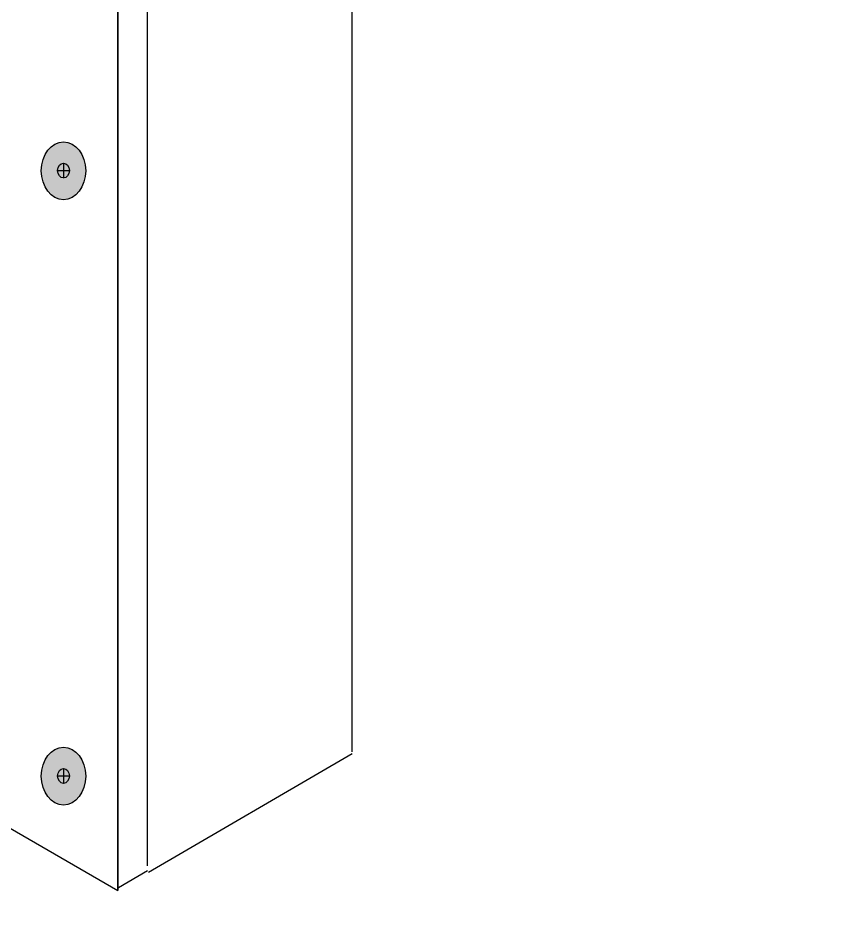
# Model space of a CAD drawing. Extents: x -1392 to 5791, y -3809 to 1722.
# Drawn here: x 3904.5 to 4040.7, y -3060.4 to -2911.8 of the extents above; entities that cross this region are included whole.
import ezdxf

# ---------------------------------------------------------------- set-up
doc = ezdxf.new("R2010")
doc.units = 0
doc.header["$MEASUREMENT"] = 0
for name, color, linetype, lineweight in [('G-ANNO-TTLB', 7, 'Continuous', 0), ('TYVEK', 7, 'Continuous', 0), ('WALL SCRATCH', 7, 'Continuous', 0)]:
    doc.layers.add(name, color=color, linetype=linetype, lineweight=lineweight)

# ---------------------------------------------------------------- blocks, each defined once
blk = doc.blocks.new('Block_600')
at = {"layer": 'TYVEK', "true_color": 0x003b71, "transparency": 33554687}
h = blk.add_hatch(color=156, dxfattribs=at)
h.dxf.hatch_style = 2
edge = h.paths.add_edge_path()
edge.add_ellipse((3912, -3036.98), major_axis=(0, 4.78), ratio=0.766948, start_angle=0, end_angle=360)
at = {"layer": 'TYVEK', "color": 18, "lineweight": 25, "true_color": 0x000000}
for p, q in [((3912, -3035.72), (3912, -3038.19)), ((3911.03, -3036.95), (3912.98, -3036.95))]:
    blk.add_line(p, q, dxfattribs=at)
for centre, major_axis, ratio in [((3912, -3036.98), (0, 4.78), 0.766948), ((3912, -3036.95), (0, 1.23), 0.788846)]:
    blk.add_ellipse(centre, major_axis=major_axis, ratio=ratio, dxfattribs=at)
blk = doc.blocks.new('Block_603')
at = {"layer": 'TYVEK', "true_color": 0x003b71, "transparency": 33554687}
h = blk.add_hatch(color=156, dxfattribs=at)
h.dxf.hatch_style = 2
edge = h.paths.add_edge_path()
edge.add_ellipse((3912, -2937.02), major_axis=(0, 4.78), ratio=0.766948, start_angle=0, end_angle=360)
at = {"layer": 'TYVEK', "color": 18, "lineweight": 25, "true_color": 0x000000}
for p, q in [((3912, -2935.76), (3912, -2938.23)), ((3911.03, -2936.99), (3912.98, -2936.99))]:
    blk.add_line(p, q, dxfattribs=at)
blk.add_lwpolyline([(3911.49, -2942.13)], dxfattribs=at)
for centre, major_axis, ratio in [((3912, -2937.02), (0, 4.78), 0.766948), ((3912, -2936.99), (0, 1.23), 0.788846)]:
    blk.add_ellipse(centre, major_axis=major_axis, ratio=ratio, dxfattribs=at)

msp = doc.modelspace()

# ---------------------------------------------------------------- hatches: boundary and pattern name
at = {"layer": 'G-ANNO-TTLB', "true_color": 0xff00ff, "transparency": 33554687}
h = msp.add_hatch(color=6, dxfattribs=at)
edge = h.paths.add_edge_path()
edge.add_spline(control_points=[(5472, -3692.6), (5472, -3692.6), (2542.48, -3692.6), (2542.48, -3692.6), (2542.48, -3692.6), (2542.48, -1235.6), (2542.48, -1235.6), (2542.48, -1235.6), (5472, -1235.6), (5472, -1235.6), (5472, -1235.6), (5472, -3692.6), (5472, -3692.6)], knot_values=[0, 0, 0, 0, 1, 1, 1, 2, 2, 2, 3, 3, 3, 4, 4, 4, 4], degree=3, periodic=0)
edge = h.paths.add_edge_path()
edge.add_spline(control_points=[(2551.48, -1244.6), (2551.48, -1244.6), (2551.48, -3683.6), (2551.48, -3683.6), (2551.48, -3683.6), (5463, -3683.6), (5463, -3683.6), (5463, -3683.6), (5463, -1244.6), (5463, -1244.6), (5463, -1244.6), (2551.48, -1244.6), (2551.48, -1244.6)], knot_values=[0, 0, 0, 0, 1, 1, 1, 2, 2, 2, 3, 3, 3, 4, 4, 4, 4], degree=3, periodic=0)
edge.add_line((2551.48, -1244.6), (2551.48, -1244.6))

# ---------------------------------------------------------------- linework, layer by layer
at = {"layer": 'G-ANNO-TTLB'}
for points in [[(5472, -3692.6), (5472, -3692.6), (2542.48, -3692.6), (2542.48, -3692.6), (2542.48, -3692.6), (2542.48, -1235.6), (2542.48, -1235.6), (2542.48, -1235.6), (5472, -1235.6), (5472, -1235.6), (5472, -1235.6), (5472, -3692.6), (5472, -3692.6)], [(2551.48, -1244.6), (2551.48, -1244.6), (2551.48, -3683.6), (2551.48, -3683.6), (2551.48, -3683.6), (5463, -3683.6), (5463, -3683.6), (5463, -3683.6), (5463, -1244.6), (5463, -1244.6), (5463, -1244.6), (2551.48, -1244.6), (2551.48, -1244.6)]]:
    msp.add_open_spline(points, degree=3, knots=[0, 0, 0, 0, 1, 1, 1, 2, 2, 2, 3, 3, 3, 4, 4, 4, 4], dxfattribs=at)
at = {"layer": 'TYVEK', "color": 18, "lineweight": 25, "true_color": 0x000000}
for p in [(3920.99, -2631.52), (3652.19, -2900.28)]:
    msp.add_line(p, (3920.99, -3055.89), dxfattribs=at)
at = {"layer": 'TYVEK', "color": 2, "lineweight": 25, "true_color": 0xffff00}
msp.add_line((3920.99, -3055.89), (3920.99, -2689.29), dxfattribs=at)
at = {"layer": 'WALL SCRATCH', "color": 33, "lineweight": 25, "true_color": 0xcc9966}
for p, q in [((3959.66, -3032.98), (3959.66, -2608.62)), ((3959.65, -3033.31), (3926.03, -3052.88))]:
    msp.add_line(p, q, dxfattribs=at)
at = {"layer": 'WALL SCRATCH', "color": 2, "lineweight": 25, "true_color": 0xffff00}
for p, q in [((3925.9, -3051.82), (3925.9, -2627.46)), ((3920.95, -2629.99), (3920.95, -3054.35)), ((3925.89, -3052.62), (3921.08, -3055.41))]:
    msp.add_line(p, q, dxfattribs=at)

# ---------------------------------------------------------------- block references
at = {"layer": 'TYVEK'}
for name in ['Block_603', 'Block_600']:
    msp.add_blockref(name, (0, 0), dxfattribs=at)

doc.saveas('drawing.dxf')
